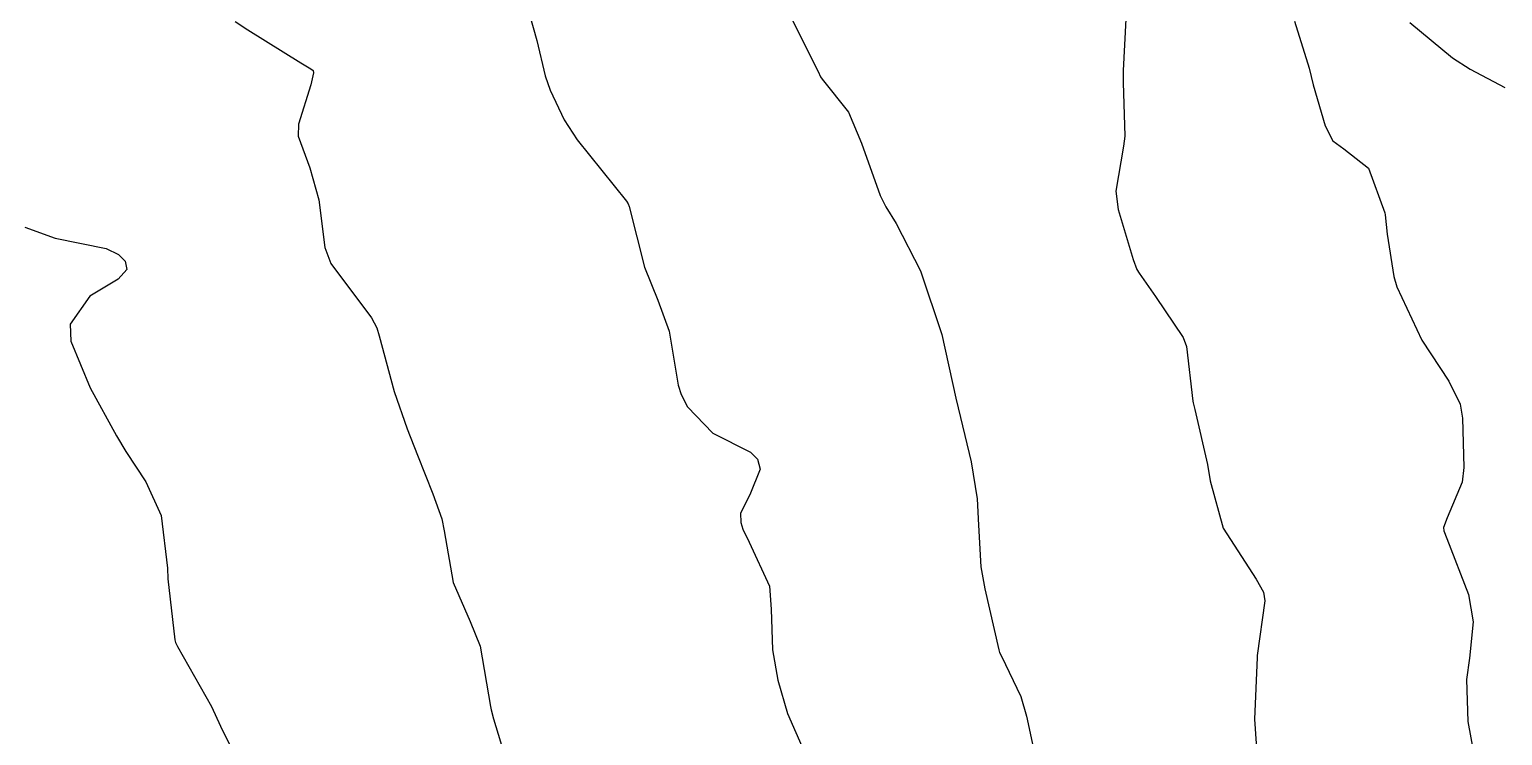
# Model space of a CAD drawing. Header units: metres. Extents: x 298520 to 308411, y 7433745 to 7450750.
# Drawn here: x 301546.86 to 301593.33, y 7442655.66 to 7442677.91 of the extents above; entities that cross this region are included whole.
import ezdxf

# ---------------------------------------------------------------- set-up
doc = ezdxf.new("R2010")
doc.units = ezdxf.units.M
doc.header["$LTSCALE"] = 10
doc.linetypes.add('DASHED', pattern=[0.75, 0.5, -0.25])
for name, color, linetype in [('Curvas de Nivel 1m', 11, 'Continuous'), ('Curvas de Nivel 5m', 15, 'Continuous'), ('Vias Secundárias', 230, 'DASHED')]:
    doc.layers.add(name, color=color, linetype=linetype)

msp = doc.modelspace()

# ---------------------------------------------------------------- linework, layer by layer
at = {"layer": 'Curvas de Nivel 1m', "flags": 128}
for points, elevation in [([(301562.613, 7442678.457), (301562.866, 7442677.565), (301563.129, 7442676.449), (301563.292, 7442676), (301563.729, 7442675.065), (301564.135, 7442674.436), (301565.694, 7442672.499), (301565.747, 7442672.419), (301565.777, 7442672.334), (301566.264, 7442670.414), (301566.685, 7442669.383), (301567.04, 7442668.406), (301567.326, 7442666.703), (301567.418, 7442666.402), (301567.619, 7442666.016), (301568.415, 7442665.192), (301569.605, 7442664.587), (301569.829, 7442664.368), (301569.912, 7442664.053), (301569.586, 7442663.248), (301569.289, 7442662.662), (301569.306, 7442662.374), (301569.362, 7442662.164), (301569.567, 7442661.752), (301570.209, 7442660.363), (301570.264, 7442659.641), (301570.296, 7442658.362), (301570.468, 7442657.406), (301570.773, 7442656.357), (301571.487, 7442654.727)], 717), ([(301553.355, 7442678.162), (301553.756, 7442677.901), (301555.428, 7442676.861), (301555.744, 7442676.672), (301555.816, 7442676.611), (301555.829, 7442676.539), (301555.739, 7442676.16), (301555.346, 7442674.925), (301555.338, 7442674.544), (301555.708, 7442673.552), (301555.99, 7442672.536), (301556.184, 7442671.038), (301556.372, 7442670.53), (301557.648, 7442668.82), (301557.82, 7442668.508), (301557.89, 7442668.258), (301558.372, 7442666.503), (301558.782, 7442665.328), (301559.101, 7442664.495), (301559.585, 7442663.273), (301559.868, 7442662.487), (301559.943, 7442662.112), (301560.229, 7442660.483), (301560.76, 7442659.253), (301561.081, 7442658.474), (301561.405, 7442656.57), (301561.425, 7442656.471), (301561.5, 7442656.189), (301561.897, 7442654.873)], 718), ([(301570.853, 7442678.359), (301571.745, 7442676.58), (301571.811, 7442676.417), (301571.863, 7442676.348), (301572.698, 7442675.301), (301573.107, 7442674.329), (301573.698, 7442672.682), (301573.881, 7442672.318), (301574.207, 7442671.796), (301574.971, 7442670.307), (301575.643, 7442668.3), (301576.087, 7442666.295), (301576.23, 7442665.68), (301576.572, 7442664.29), (301576.758, 7442663.115), (301576.799, 7442662.288), (301576.873, 7442660.973), (301576.998, 7442660.286), (301577.441, 7442658.364), (301577.466, 7442658.281), (301577.522, 7442658.161), (301578.133, 7442656.894), (301578.308, 7442656.268), (301578.525, 7442655.296)], 716), ([(301586.767, 7442678.17), (301587.229, 7442676.685), (301587.356, 7442676.164), (301587.73, 7442674.877), (301587.974, 7442674.405), (301588.325, 7442674.151), (301589.104, 7442673.536), (301589.614, 7442672.131), (301589.624, 7442672.063), (301589.686, 7442671.46), (301589.901, 7442670.128), (301589.991, 7442669.803), (301590.778, 7442668.119), (301591.63, 7442666.831), (301591.992, 7442666.106), (301592.067, 7442665.656), (301592.109, 7442664.105), (301592.054, 7442663.647), (301591.579, 7442662.52), (301591.468, 7442662.217), (301591.478, 7442662.111), (301591.571, 7442661.87), (301592.251, 7442660.103), (301592.404, 7442659.238), (301592.287, 7442658.102), (301592.196, 7442657.423), (301592.228, 7442656.103), (301592.403, 7442655.191)], 714), ([(301590.4, 7442678.124), (301591.752, 7442677.012), (301592.304, 7442676.657), (301593.399, 7442676.085)], 713), ([(301546.717, 7442671.678), (301547.68, 7442671.33), (301549.284, 7442671.007), (301549.675, 7442670.813), (301549.882, 7442670.608), (301549.932, 7442670.344), (301549.664, 7442670.038), (301548.771, 7442669.504), (301548.152, 7442668.625), (301548.174, 7442668.088), (301548.783, 7442666.618), (301549.608, 7442665.102), (301549.907, 7442664.607), (301550.533, 7442663.656), (301551.015, 7442662.596), (301551.215, 7442660.935), (301551.231, 7442660.593), (301551.45, 7442658.675), (301551.47, 7442658.591), (301551.531, 7442658.467), (301552.607, 7442656.573), (301552.886, 7442655.958), (301553.485, 7442654.743)], 719)]:
    msp.add_lwpolyline(points, dxfattribs=dict(at, elevation=elevation))
at = {"layer": 'Curvas de Nivel 5m', "elevation": 715, "flags": 128}
msp.add_lwpolyline([(301581.451, 7442678.233), (301581.363, 7442676.618), (301581.363, 7442676.234), (301581.412, 7442674.547), (301581.374, 7442674.233), (301581.126, 7442672.811), (301581.207, 7442672.235), (301581.677, 7442670.663), (301581.795, 7442670.349), (301581.87, 7442670.227), (301582.383, 7442669.498), (301583.254, 7442668.206), (301583.355, 7442667.919), (301583.559, 7442666.201), (301583.569, 7442666.147), (301583.62, 7442665.934), (301584.023, 7442664.196), (301584.101, 7442663.69), (301584.514, 7442662.191), (301585.557, 7442660.584), (301585.783, 7442660.178), (301585.826, 7442659.9), (301585.591, 7442658.179), (301585.585, 7442658.116), (301585.503, 7442656.18), (301585.637, 7442654.178)], dxfattribs=at)
at = {"layer": 'Vias Secundárias'}
msp.add_lwpolyline([(301465.55, 7442973.319, 0), (301478.59, 7442967.28, -0.011668)], format="xyb", dxfattribs=at)

doc.saveas('drawing.dxf')
